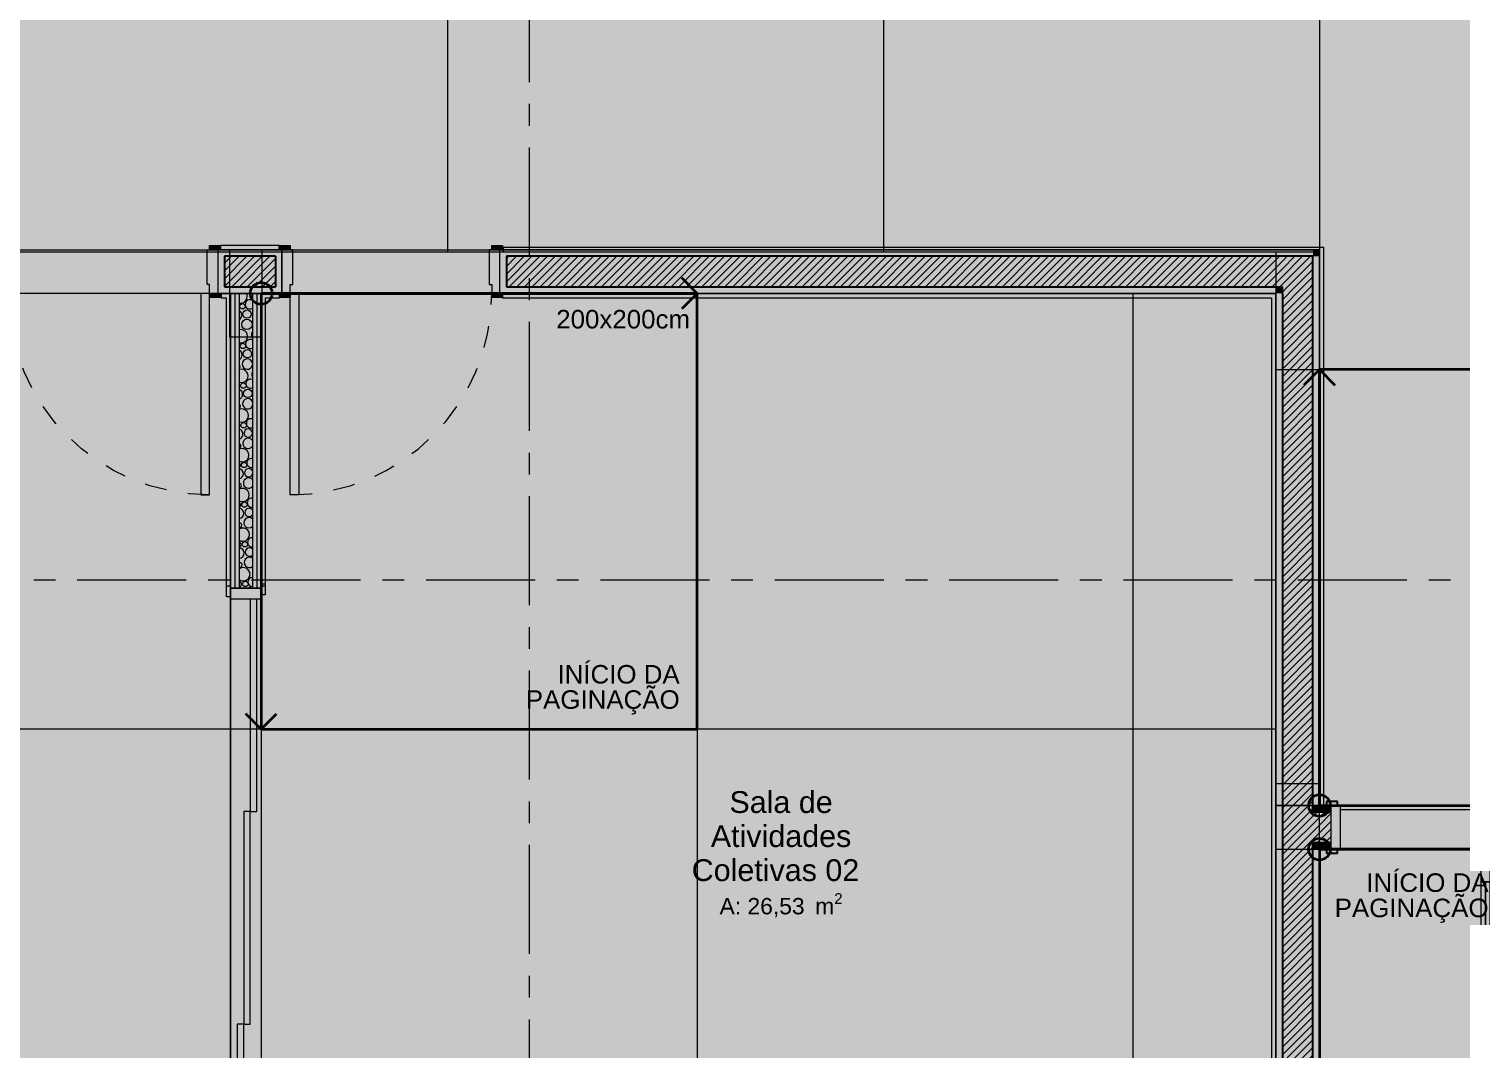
# Model space of a CAD drawing. Header units: metres. Extents: x -77 to -41.1, y -68 to -27.7.
# Drawn here: x -62.44 to -55.86, y -57.72 to -53.04 of the extents above; entities that cross this region are included whole.
import ezdxf

# ---------------------------------------------------------------- set-up
doc = ezdxf.new("R2010")
doc.units = ezdxf.units.M
doc.header["$MEASUREMENT"] = 0
doc.linetypes.add('Dashed', pattern=[0.07, 0.045, -0.025])
doc.linetypes.add('Dot & Dashed', pattern=[0.6, 0.5, -0.05, 0, -0.05])
for name, color, linetype, lineweight in [('0_Caneta_No__99', 7, 'Continuous', 20), ('Concreto moldado in loco_Pilares.IFC Model_Caneta_No__241', 7, 'Continuous', 13), ('Concreto moldado in loco_Pilares.IFC Model_Caneta_No__4', 7, 'Continuous', 20), ('PAREDE CONSTRUIR_Caneta_No__241', 7, 'Continuous', 13), ('PAREDE CONSTRUIR_Caneta_No__3', 7, 'Continuous', 25), ('PAREDE CONSTRUIR_Caneta_No__96', 252, 'Continuous', 0), ('PISO - Rodapé_Caneta_No__11', 7, 'Continuous', 5), ('PISO_Caneta_No__1', 7, 'Continuous', 35), ('PISO_Caneta_No__241', 7, 'Continuous', 13), ('Portas Archicad_Caneta_No__241', 7, 'Continuous', 13), ('Portas Archicad_Caneta_No__3', 7, 'Continuous', 25), ('Portas Archicad_Caneta_No__96', 252, 'Continuous', 0), ('Selos de Zona Archicad_Caneta_No__11', 7, 'Continuous', 5)]:
    doc.layers.add(name, color=color, linetype=linetype, lineweight=lineweight)
for name, color, linetype in [('Concreto moldado in loco_Pilares.IFC Model', 7, 'Continuous'), ('PAREDE CONSTRUIR', 7, 'Continuous'), ('Portas Archicad', 7, 'Continuous'), ('ZONA', 7, 'Continuous')]:
    doc.layers.add(name, color=color, linetype=linetype)
for name, color, linetype, lineweight, true_color in [('LAJES.EST_Caneta_No__18', 7, 'Continuous', 0, 0xdfdfdf), ('LAJES.EST_Caneta_No__254', 7, 'Continuous', 0, 0xd1c9ad), ('NOTAS PISOS_Caneta_No__12', 7, 'Continuous', 0, 0x030303), ('PISO_Caneta_No__24', 7, 'Continuous', 40, 0x851f10), ('PISO_Caneta_No__97', 7, 'Continuous', 5, 0x6b6b6b), ('Portas Archicad_Caneta_No__9', 7, 'Continuous', 5, 0x020202), ('Portas Archicad_Caneta_No__97', 7, 'Continuous', 5, 0x6b6b6b), ('ZONA_Caneta_No__56', 7, 'Continuous', 0, 0xffe495)]:
    doc.layers.add(name, color=color, linetype=linetype, lineweight=lineweight, true_color=true_color)
doc.styles.add('GENERATED_STYLE_1', font='arial.ttf')
pattern_1 = [(45, (0, 0), (-0.0176776695, 0.0176776695), [])]

# ---------------------------------------------------------------- blocks, each defined once
blk = doc.blocks.new('Sala de Atividades Coletivas 02_9_2_3', base_point=(-58.9837, -56.8062))
at = {"layer": 'Selos de Zona Archicad_Caneta_No__11', "color": 7, "lineweight": 5, "insert": (-58.9837, -56.5347), "char_height": 0.1, "width": 1, "attachment_point": 2, "line_spacing_factor": 0.93658, "style": 'GENERATED_STYLE_1'}
blk.add_mtext('\\A1;{\\pqc;\\pt0,0.55;\\fArial|b0|i0|c0|p0;\\W1.000000;Sala de Atividades Coletivas 02\\fArial|b0|i0|c0|p0;\\W1.000000;\\A1{\\H.66x;\\S^  ;}\\fArial|b0|i0|c0|p0;\\W1.000000;\\fArial|b0|i0|c0|p0;\\W1.000000;\\A1{\\H.66x;\\S^  ;}}', dxfattribs=at)
at = {"layer": 'Selos de Zona Archicad_Caneta_No__11', "color": 7, "lineweight": 5, "insert": (-58.9837, -57.0028), "char_height": 0.075, "attachment_point": 2, "style": 'GENERATED_STYLE_1'}
blk.add_mtext('\\A1;{\\pqc;\\pt0,0.55;\\fArial|b0|i0|c0|p0;\\W1.000000;A: 26,53\\fArial|b0|i0|c0|p0;\\W1.000000;\\A1{\\H.66x;\\S^  ;}\\fArial|b0|i0|c0|p0;\\W1.000000; m\\fArial|b0|i0|c0|p0;\\W1.000000;\\A1{\\H.66x;\\S2^  ;}}', dxfattribs=at)
blk = doc.blocks.new('Door 26_2')
at = {"layer": 'Portas Archicad', "linetype": 'Continuous', "lineweight": 0, "true_color": 0xffffff}
for points in [[(0.462, 0.924), (0.422, 0.924), (0.422, 0), (0.462, 0)], [(-0.462, 0.019), (-0.512, 0.019), (-0.512, 0), (-0.462, 0)], [(-0.45, -0.2), (-0.45, -0.04), (-0.462, -0.04), (-0.462, 0), (-0.5, 0), (-0.5, -0.2)], [(0.5, -0.2), (0.5, 0), (0.462, 0), (0.462, -0.04), (0.45, -0.04), (0.45, -0.2)], [(0.462, 0), (0.512, 0), (0.512, 0.019), (0.462, 0.019)], [(-0.462, -0.2), (-0.512, -0.2), (-0.512, -0.219), (-0.462, -0.219)], [(0.462, -0.219), (0.512, -0.219), (0.512, -0.2), (0.462, -0.2)]]:
    blk.add_hatch(color=7, dxfattribs=at).paths.add_polyline_path(points)
at = {"layer": 'Portas Archicad_Caneta_No__241', "color": 7, "linetype": 'Continuous', "lineweight": 13}
for p, q in [((-0.512, 0), (-0.5, 0)), ((-0.512, 0), (-0.5, 0)), ((-0.5, -0.03), (-0.5, 0)), ((-0.5, -0.03), (-0.5, 0)), ((0.5, -0.03), (0.5, 0)), ((0.5, -0.03), (0.5, 0)), ((0.5, 0), (0.512, 0)), ((0.5, 0), (0.512, 0)), ((-0.5, -0.17), (-0.5, -0.03)), ((-0.5, -0.17), (-0.5, -0.03)), ((-0.5, -0.17), (-0.5, -0.03)), ((-0.5, -0.17), (-0.5, -0.03)), ((0.5, -0.17), (0.5, -0.03)), ((0.5, -0.17), (0.5, -0.03)), ((0.5, -0.17), (0.5, -0.03)), ((0.5, -0.17), (0.5, -0.03)), ((-0.5, -0.2), (-0.5, -0.17)), ((-0.5, -0.2), (-0.5, -0.17)), ((-0.5, -0.2), (-0.5, -0.17)), ((-0.5, -0.2), (-0.5, -0.17)), ((0.5, -0.2), (0.5, -0.17)), ((0.5, -0.2), (0.5, -0.17)), ((0.5, -0.2), (0.5, -0.17)), ((0.5, -0.2), (0.5, -0.17)), ((-0.512, -0.2), (-0.5, -0.2)), ((-0.512, -0.2), (-0.5, -0.2)), ((0.5, -0.2), (0.512, -0.2)), ((0.5, -0.2), (0.512, -0.2))]:
    blk.add_line(p, q, dxfattribs=at)
at = {"layer": 'Portas Archicad_Caneta_No__9', "color": 18, "linetype": 'Continuous', "lineweight": 5, "true_color": 0x020202}
for p, q in [((0.422, 0), (0.422, 0.924)), ((0.422, 0.924), (0.462, 0.924)), ((0.462, 0.924), (0.462, 0)), ((-0.462, 0.019), (-0.512, 0.019)), ((-0.512, 0.019), (-0.512, 0)), ((-0.512, 0), (-0.462, 0)), ((-0.462, 0), (-0.5, 0)), ((-0.5, 0), (-0.5, -0.2)), ((-0.462, 0), (-0.462, 0.019)), ((-0.462, -0.04), (-0.462, 0)), ((0.462, 0), (0.422, 0)), ((0.512, 0.019), (0.462, 0.019)), ((0.462, 0.019), (0.462, 0)), ((0.462, 0), (0.512, 0)), ((0.5, 0), (0.462, 0)), ((0.462, 0), (0.462, -0.04)), ((0.5, -0.2), (0.5, 0)), ((0.512, 0), (0.512, 0.019)), ((-0.45, -0.04), (-0.462, -0.04)), ((-0.45, -0.2), (-0.45, -0.04)), ((0.462, -0.04), (0.45, -0.04)), ((0.45, -0.04), (0.45, -0.2)), ((-0.462, -0.2), (-0.512, -0.2)), ((-0.512, -0.2), (-0.512, -0.219)), ((-0.512, -0.219), (-0.462, -0.219)), ((-0.5, -0.2), (-0.45, -0.2)), ((-0.462, -0.219), (-0.462, -0.2)), ((0.45, -0.2), (0.5, -0.2)), ((0.512, -0.2), (0.462, -0.2)), ((0.462, -0.2), (0.462, -0.219)), ((0.462, -0.219), (0.512, -0.219)), ((0.512, -0.219), (0.512, -0.2))]:
    blk.add_line(p, q, dxfattribs=at)
at = {"layer": 'Portas Archicad_Caneta_No__97', "color": 251, "linetype": 'Dashed', "lineweight": 5, "true_color": 0x6b6b6b}
blk.add_arc((0.462, 0), 0.924, 90, 180, dxfattribs=at)
blk = doc.blocks.new('Door 26_3')
at = {"layer": 'Portas Archicad', "linetype": 'Continuous', "lineweight": 0, "true_color": 0xffffff}
for points in [[(0.462, 0.924), (0.422, 0.924), (0.422, 0), (0.462, 0)], [(-0.462, 0), (-0.462, 0.019), (-0.512, 0.019), (-0.512, 0)], [(-0.45, -0.2), (-0.45, -0.04), (-0.462, -0.04), (-0.462, 0), (-0.5, 0), (-0.5, -0.2)], [(0.5, -0.2), (0.5, 0), (0.462, 0), (0.462, -0.04), (0.45, -0.04), (0.45, -0.2)], [(0.462, 0.019), (0.462, 0), (0.512, 0), (0.512, 0.019)], [(-0.462, -0.219), (-0.462, -0.2), (-0.512, -0.2), (-0.512, -0.219)], [(0.462, -0.2), (0.462, -0.219), (0.512, -0.219), (0.512, -0.2)]]:
    blk.add_hatch(color=7, dxfattribs=at).paths.add_polyline_path(points)
at = {"layer": 'Portas Archicad_Caneta_No__241', "color": 7, "linetype": 'Continuous', "lineweight": 13}
for p, q in [((-0.512, 0), (-0.5, 0)), ((-0.512, 0), (-0.5, 0)), ((-0.5, 0), (-0.5, -0.03)), ((-0.5, 0), (-0.5, -0.03)), ((0.5, 0), (0.5, -0.03)), ((0.5, 0), (0.5, -0.03)), ((0.5, 0), (0.512, 0)), ((0.5, 0), (0.512, 0)), ((-0.5, -0.03), (-0.5, -0.17)), ((-0.5, -0.03), (-0.5, -0.17)), ((-0.5, -0.03), (-0.5, -0.17)), ((-0.5, -0.03), (-0.5, -0.17)), ((0.5, -0.03), (0.5, -0.17)), ((0.5, -0.03), (0.5, -0.17)), ((0.5, -0.03), (0.5, -0.17)), ((0.5, -0.03), (0.5, -0.17)), ((-0.5, -0.17), (-0.5, -0.2)), ((-0.5, -0.17), (-0.5, -0.2)), ((-0.5, -0.17), (-0.5, -0.2)), ((-0.5, -0.17), (-0.5, -0.2)), ((0.5, -0.17), (0.5, -0.2)), ((0.5, -0.17), (0.5, -0.2)), ((0.5, -0.17), (0.5, -0.2)), ((0.5, -0.17), (0.5, -0.2)), ((-0.512, -0.2), (-0.5, -0.2)), ((-0.512, -0.2), (-0.5, -0.2)), ((0.5, -0.2), (0.512, -0.2)), ((0.5, -0.2), (0.512, -0.2))]:
    blk.add_line(p, q, dxfattribs=at)
at = {"layer": 'Portas Archicad_Caneta_No__9', "color": 18, "linetype": 'Continuous', "lineweight": 5, "true_color": 0x020202}
for p, q in [((0.422, 0), (0.422, 0.924)), ((0.422, 0.924), (0.462, 0.924)), ((0.462, 0.924), (0.462, 0)), ((-0.512, 0), (-0.512, 0.019)), ((-0.512, 0.019), (-0.462, 0.019)), ((-0.462, 0), (-0.512, 0)), ((-0.462, 0), (-0.5, 0)), ((-0.5, 0), (-0.5, -0.2)), ((-0.462, 0.019), (-0.462, 0)), ((-0.462, -0.04), (-0.462, 0)), ((0.462, 0), (0.422, 0)), ((0.462, 0.019), (0.512, 0.019)), ((0.462, 0), (0.462, 0.019)), ((0.512, 0), (0.462, 0)), ((0.5, 0), (0.462, 0)), ((0.462, 0), (0.462, -0.04)), ((0.5, -0.2), (0.5, 0)), ((0.512, 0.019), (0.512, 0)), ((-0.45, -0.04), (-0.462, -0.04)), ((-0.45, -0.2), (-0.45, -0.04)), ((0.462, -0.04), (0.45, -0.04)), ((0.45, -0.04), (0.45, -0.2)), ((-0.512, -0.219), (-0.512, -0.2)), ((-0.512, -0.2), (-0.462, -0.2)), ((-0.462, -0.219), (-0.512, -0.219)), ((-0.5, -0.2), (-0.45, -0.2)), ((-0.462, -0.2), (-0.462, -0.219)), ((0.45, -0.2), (0.5, -0.2)), ((0.462, -0.2), (0.512, -0.2)), ((0.462, -0.219), (0.462, -0.2)), ((0.512, -0.219), (0.462, -0.219)), ((0.512, -0.2), (0.512, -0.219))]:
    blk.add_line(p, q, dxfattribs=at)
at = {"layer": 'Portas Archicad_Caneta_No__97', "color": 251, "linetype": 'Dashed', "lineweight": 5, "true_color": 0x6b6b6b}
blk.add_arc((0.462, 0), 0.924, 90, 180, dxfattribs=at)
blk = doc.blocks.new('*X45')
at = {"layer": 'PAREDE CONSTRUIR_Caneta_No__96', "color": 252, "linetype": 'Continuous', "lineweight": 0}
for centre, radius in [((-61.4546, -54.3098), 0.0125), ((-61.4337, -54.3458), 0.0192), ((-61.4342, -54.393), 0.0237), ((-61.4528, -54.4918), 0.0125), ((-61.4318, -54.5278), 0.0192), ((-61.4509, -54.6738), 0.0125), ((-61.43, -54.7098), 0.0192), ((-61.4491, -54.8558), 0.0125), ((-61.4472, -55.0378), 0.0125), ((-61.4454, -55.2198), 0.0125), ((-61.4435, -55.4018), 0.0125), ((-61.4417, -55.5838), 0.0125)]:
    blk.add_circle(centre, radius, dxfattribs=at)
for centre, radius, start, end in [((-61.4635, -54.2655), 0.0306, 259.57381, 29.15125), ((-61.4209, -54.3009), 0.0213, 55.95978, 304.04022), ((-61.3917, -54.2592), 0.0239, 158.66003, 223.43413), ((-61.4817, -54.3502), 0.0239, 302.1095, 57.8905), ((-61.4773, -54.4046), 0.0103, 322.69367, 37.30633), ((-61.4616, -54.4475), 0.0306, 256.02266, 103.97734), ((-61.4191, -54.4829), 0.0213, 61.79405, 298.20595), ((-61.3899, -54.4412), 0.0239, 143.50255, 216.49745), ((-61.4799, -54.5322), 0.0239, 296.9891, 63.0109), ((-61.4324, -54.575), 0.0237, 9.68409, 350.31591), ((-61.4754, -54.5866), 0.0103, 308.03112, 51.96888), ((-61.4598, -54.6295), 0.0306, 252.41577, 107.58423), ((-61.388, -54.6232), 0.0239, 151.83615, 208.16385), ((-61.4828, -54.6756), 0.0143, 344.92532, 15.07468), ((-61.4172, -54.6649), 0.0213, 67.32461, 292.67539), ((-61.478, -54.7142), 0.0239, 292.09249, 67.90751), ((-61.4305, -54.757), 0.0237, 24.85425, 335.14575), ((-61.4735, -54.7686), 0.0103, 295.89811, 64.10189), ((-61.4579, -54.8115), 0.0306, 248.73532, 111.26468), ((-61.3862, -54.8052), 0.0239, 163.60112, 196.39888), ((-61.481, -54.8576), 0.0143, 326.70948, 33.29052), ((-61.4762, -54.8962), 0.0239, 287.36061, 72.63939), ((-61.4281, -54.8918), 0.0192, 5.15187, 354.84813), ((-61.4154, -54.8469), 0.0213, 72.63984, 287.36016), ((-61.4717, -54.9506), 0.0103, 284.9191, 75.0809), ((-61.4286, -54.939), 0.0237, 34.00286, 325.99714), ((-61.4561, -54.9935), 0.0306, 244.96029, 115.03971), ((-61.4135, -55.0289), 0.0213, 77.80469, 282.19531), ((-61.4791, -55.0396), 0.0143, 314.92728, 45.07272), ((-61.4743, -55.0782), 0.0239, 282.74819, 77.25181), ((-61.4263, -55.0738), 0.0192, 25.9344, 334.0656), ((-61.4698, -55.1326), 0.0103, 274.48153, 85.51847), ((-61.4542, -55.1755), 0.0306, 241.06509, 118.93491), ((-61.4268, -55.121), 0.0237, 41.3542, 318.6458), ((-61.4773, -55.2216), 0.0143, 305.2061, 54.7939), ((-61.4117, -55.2109), 0.0213, 82.87051, 277.12949), ((-61.4724, -55.2602), 0.0239, 278.2185, 81.7815), ((-61.4244, -55.2558), 0.0192, 36.61796, 323.38204), ((-61.468, -55.3146), 0.0103, 264.19291, 95.80709), ((-61.4524, -55.3575), 0.0306, 237.01735, 122.98265), ((-61.4249, -55.303), 0.0237, 47.75756, 312.24244), ((-61.4754, -55.4036), 0.0143, 296.54047, 63.45953), ((-61.4098, -55.3929), 0.0213, 87.88073, 272.11927), ((-61.4706, -55.4422), 0.0239, 273.74009, 86.25991), ((-61.4231, -55.485), 0.0237, 53.56583, 306.43417), ((-61.4226, -55.4378), 0.0192, 45.09238, 314.90762), ((-61.4661, -55.4966), 0.0103, 253.71016, 106.28984), ((-61.4505, -55.5395), 0.0306, 232.77444, 127.22556), ((-61.4736, -55.5855), 0.0143, 288.49007, 71.50993), ((-61.4687, -55.6242), 0.0239, 61.93389, 90.7155), ((-61.4207, -55.6198), 0.0192, 60.18274, 119.81726), ((-61.408, -55.5749), 0.0213, 92.87474, 267.12526)]:
    blk.add_arc(centre, radius, start, end, dxfattribs=at)
blk = doc.blocks.new('Sliding Door 26')
at = {"layer": 'Portas Archicad_Caneta_No__241', "color": 7, "linetype": 'Continuous', "lineweight": 13}
for p, q in [((-2, 0), (-2.01, 0)), ((-2, 0), (-2.01, 0)), ((-2, -0.02), (-2, 0)), ((-2, -0.02), (-2, 0)), ((2, -0.02), (2, 0)), ((2, -0.02), (2, 0)), ((2, 0), (2.01, 0)), ((2, 0), (2.01, 0)), ((-2, -0.04), (-2, -0.02)), ((-2, -0.04), (-2, -0.02)), ((-2, -0.1), (-2, -0.04)), ((-2, -0.1), (-2, -0.04)), ((2, -0.04), (2, -0.02)), ((2, -0.04), (2, -0.02)), ((2, -0.1), (2, -0.04)), ((2, -0.1), (2, -0.04)), ((-2, -0.12), (-2, -0.1)), ((-2, -0.12), (-2, -0.1)), ((-2, -0.14), (-2, -0.12)), ((-2, -0.14), (-2, -0.12)), ((2, -0.12), (2, -0.1)), ((2, -0.12), (2, -0.1)), ((2, -0.14), (2, -0.12)), ((2, -0.14), (2, -0.12)), ((-2, -0.14), (-2.02, -0.14)), ((-2, -0.14), (-2.02, -0.14)), ((2, -0.14), (2.02, -0.14)), ((2, -0.14), (2.02, -0.14))]:
    blk.add_line(p, q, dxfattribs=at)
at = {"layer": 'Portas Archicad_Caneta_No__9', "color": 18, "linetype": 'Continuous', "lineweight": 5, "true_color": 0x020202}
for p, q in [((-1.96, 0.019), (-2.01, 0.019)), ((-2.01, 0.019), (-2.01, 0)), ((-2.01, 0), (-1.96, 0)), ((-1.95, 0), (-2, 0)), ((-2, 0), (-2, -0.14)), ((-1.96, 0), (-1.96, 0.019)), ((-1.95, -0.14), (-1.95, 0)), ((0.975, 0), (1.95, 0)), ((0.975, -0.03), (0.975, 0)), ((2, 0), (1.95, 0)), ((1.95, 0), (1.95, -0.14)), ((1.95, 0), (1.95, -0.03)), ((2.01, 0.019), (1.96, 0.019)), ((1.96, 0.019), (1.96, 0)), ((1.96, 0), (2.01, 0)), ((2, -0.14), (2, 0)), ((2.01, 0), (2.01, 0.019)), ((-0.975, -0.06), (0, -0.06)), ((-0.975, -0.09), (-0.975, -0.06)), ((0, -0.03), (0.975, -0.03)), ((0, -0.06), (0, -0.03)), ((0.975, -0.06), (0, -0.06)), ((0, -0.06), (0, -0.09)), ((1.95, -0.03), (0.975, -0.03)), ((0.975, -0.03), (0.975, -0.06)), ((-1.95, -0.09), (-0.975, -0.09)), ((-1.95, -0.12), (-1.95, -0.09)), ((-0.975, -0.12), (-1.95, -0.12)), ((0, -0.09), (-0.975, -0.09)), ((-0.975, -0.09), (-0.975, -0.12)), ((-1.97, -0.14), (-2.02, -0.14)), ((-2.02, -0.14), (-2.02, -0.159)), ((-2.02, -0.159), (-1.97, -0.159)), ((-2, -0.14), (-1.95, -0.14)), ((-1.97, -0.159), (-1.97, -0.14)), ((1.95, -0.14), (2, -0.14)), ((2.02, -0.14), (1.97, -0.14)), ((1.97, -0.14), (1.97, -0.159)), ((1.97, -0.159), (2.02, -0.159)), ((2.02, -0.159), (2.02, -0.14))]:
    blk.add_line(p, q, dxfattribs=at)
at = {"layer": 'Portas Archicad_Caneta_No__96', "color": 252, "linetype": 'Continuous', "lineweight": 0}
for p, q in [((-2, 0), (2, 0)), ((-2, -0.14), (2, -0.14))]:
    blk.add_line(p, q, dxfattribs=at)
blk = doc.blocks.new('Double Door with Sidelight 26')
at = {"layer": 'Portas Archicad_Caneta_No__241', "color": 7, "linetype": 'Continuous', "lineweight": 13}
for p, q in [((-0.512, 0.842), (-0.512, 0.692)), ((-0.472, 0.842), (-0.512, 0.842)), ((-0.472, 0.692), (-0.472, 0.842)), ((1.132, 0.692), (1.132, 0.842)), ((1.132, 0.842), (1.172, 0.842)), ((1.172, 0.842), (1.172, 0.692)), ((-0.512, 0.692), (-0.472, 0.692)), ((-0.492, 0.692), (-0.492, 0.15)), ((1.172, 0.692), (1.132, 0.692)), ((1.152, 0.692), (1.152, 0.15)), ((-0.472, 0.15), (-0.512, 0.15)), ((-0.512, 0.15), (-0.512, 0)), ((-0.472, 0), (-0.472, 0.15)), ((1.132, 0), (1.132, 0.15)), ((1.132, 0.15), (1.172, 0.15)), ((1.172, 0.15), (1.172, 0)), ((-1.2, 0), (-1.222, 0)), ((-1.2, 0), (-1.222, 0)), ((-1.16, 0), (-1.2, 0)), ((-1.2, 0), (-1.2, -0.2)), ((-1.2, 0), (-1.2, -0.03)), ((-1.2, 0), (-1.2, -0.03)), ((-1.16, -0.2), (-1.16, 0)), ((-0.54, 0), (-1.16, 0)), ((-0.512, 0), (-0.54, 0)), ((-0.54, 0), (-0.54, -0.2)), ((-0.512, -0.04), (-0.512, 0)), ((-0.512, 0), (-0.472, 0)), ((1.172, 0), (1.132, 0)), ((1.2, 0), (1.172, 0)), ((1.172, 0), (1.172, -0.04)), ((1.2, -0.2), (1.2, 0)), ((1.2, 0), (1.2, -0.03)), ((1.2, 0), (1.2, -0.03)), ((1.2, 0), (1.222, 0)), ((1.2, 0), (1.222, 0)), ((-1.2, -0.03), (-1.2, -0.17)), ((-1.2, -0.03), (-1.2, -0.17)), ((-0.5, -0.04), (-0.512, -0.04)), ((-0.5, -0.2), (-0.5, -0.04)), ((1.172, -0.04), (1.16, -0.04)), ((1.16, -0.04), (1.16, -0.2)), ((1.2, -0.03), (1.2, -0.17)), ((1.2, -0.03), (1.2, -0.17)), ((-1.2, -0.17), (-1.2, -0.2)), ((-1.2, -0.17), (-1.2, -0.2)), ((-1.16, -0.182), (-0.54, -0.182)), ((1.2, -0.17), (1.2, -0.2)), ((1.2, -0.17), (1.2, -0.2)), ((-1.2, -0.2), (-1.222, -0.2)), ((-1.2, -0.2), (-1.222, -0.2)), ((-1.2, -0.2), (-1.16, -0.2)), ((-0.54, -0.2), (-0.5, -0.2)), ((1.16, -0.2), (1.2, -0.2)), ((1.2, -0.2), (1.222, -0.2)), ((1.2, -0.2), (1.222, -0.2))]:
    blk.add_line(p, q, dxfattribs=at)
at = {"layer": 'Portas Archicad_Caneta_No__241', "color": 7, "linetype": 'Continuous', "lineweight": 13, "flags": 128}
for points in [[(-0.512, 0.692), (-0.512, 0.15), (-0.492, 0.15), (-0.492, 0.692)], [(-0.492, 0.692), (-0.492, 0.15), (-0.472, 0.15), (-0.472, 0.692)], [(1.152, 0.692), (1.152, 0.15), (1.132, 0.15), (1.132, 0.692)], [(1.172, 0.692), (1.172, 0.15), (1.152, 0.15), (1.152, 0.692)], [(-0.54, -0.2), (-1.16, -0.2), (-1.16, 0), (-0.54, 0)]]:
    blk.add_lwpolyline(points, close=True, dxfattribs=at)
at = {"layer": 'Portas Archicad_Caneta_No__3', "color": 7, "linetype": 'Continuous', "lineweight": 25}
for p, q in [((-1.222, 0), (-1.222, 0.019)), ((-1.222, 0.019), (-1.172, 0.019)), ((-1.172, 0), (-1.222, 0)), ((-1.172, 0.019), (-1.172, 0)), ((1.172, 0.019), (1.222, 0.019)), ((1.172, 0), (1.172, 0.019)), ((1.222, 0), (1.172, 0)), ((1.222, 0.019), (1.222, 0)), ((-1.222, -0.219), (-1.222, -0.2)), ((-1.222, -0.2), (-1.172, -0.2)), ((-1.172, -0.219), (-1.222, -0.219)), ((-1.172, -0.2), (-1.172, -0.219)), ((1.172, -0.2), (1.222, -0.2)), ((1.172, -0.219), (1.172, -0.2)), ((1.222, -0.219), (1.172, -0.219)), ((1.222, -0.2), (1.222, -0.219))]:
    blk.add_line(p, q, dxfattribs=at)
at = {"layer": 'Portas Archicad_Caneta_No__97', "color": 251, "linetype": 'Dashed', "lineweight": 5, "true_color": 0x6b6b6b}
for centre, start, end in [((-0.512, 0), 0, 90), ((1.172, 0), 90, 180)]:
    blk.add_arc(centre, 0.842, start, end, dxfattribs=at)
blk = doc.blocks.new('símbolo_paginação de piso(1)(1)')
at = {"layer": 'PISO_Caneta_No__24', "linetype": 'Continuous', "lineweight": 0, "true_color": 0x210704}
blk.add_hatch(color=18, dxfattribs=at).paths.add_polyline_path([(2, 2), (0, 2), (0, 0), (2, 0)])
at = {"layer": 'PISO_Caneta_No__1', "color": 7, "linetype": 'Continuous', "lineweight": 35}
for p, q in [((0, 2), (-0.0707, 1.9293)), ((0, 0), (0, 2)), ((0, 2), (0.0707, 1.9293)), ((2, 0), (1.9293, 0.0707)), ((0, 0), (2, 0)), ((2, 0), (1.9293, -0.0707))]:
    blk.add_line(p, q, dxfattribs=at)
at = {"layer": 'PISO_Caneta_No__1', "color": 7, "linetype": 'Continuous', "lineweight": 35, "flags": 128}
blk.add_lwpolyline([(2, 2), (0, 2), (0, 0), (2, 0)], close=True, dxfattribs=at)
at = {"layer": 'PISO_Caneta_No__1', "color": 7, "linetype": 'Continuous', "lineweight": 35}
blk.add_circle((0, 0), 0.05, dxfattribs=at)

msp = doc.modelspace()

# ---------------------------------------------------------------- hatches: boundary and pattern name
at = {"layer": 'Concreto moldado in loco_Pilares.IFC Model', "linetype": 'Continuous', "lineweight": 0, "true_color": 0x000000}
for points in [[(-61.514, -54.4506), (-61.364, -54.4506), (-61.364, -54.0506), (-61.514, -54.0506)], [(-56.714, -56.8006), (-56.514, -56.8006), (-56.514, -56.5006), (-56.714, -56.5006)]]:
    msp.add_hatch(color=18, dxfattribs=at).paths.add_polyline_path(points)
at = {"layer": 'LAJES.EST_Caneta_No__18', "linetype": 'Continuous', "lineweight": 0, "true_color": 0xdfdfdf}
h = msp.add_hatch(dxfattribs=at)
h.set_pattern_fill('Piso_Externo__0003', color=254, style=0, pattern_type=2)
h.set_pattern_definition([(45, (0, 0.6), (-0.1909188, 0.1909188), [0, -0.18, 0, -0.27]), (110, (0.6, 0.6), (0.253717, 0.09234544), [0, -0.132, 0, -0.228])])
h.paths.add_polyline_path([(-76.514, -65.1016), (-73.814, -65.1016, -0.414214), (-75.814, -67.1016), (-66.814, -67.1016, -0.414214), (-68.814, -65.1016), (-68.814, -62.301), (-68.814, -45.4002, -0.414214), (-66.514, -43.1002), (-65.914, -43.1002), (-65.914, -42.3002), (-66.514, -42.3002), (-66.514, -38.2041), (-65.114, -38.2041), (-65.114, -36.7038), (-66.514, -36.7038), (-66.514, -32.5997), (-65.114, -32.5997), (-56.714, -32.5997), (-53.814, -32.5997), (-44.014, -32.5997), (-44.014, -42.3002), (-53.814, -42.3002), (-53.814, -47.1002), (-44.014, -47.1002), (-44.014, -50.8516), (-45.6136, -50.8516), (-45.6136, -52.3506), (-44.014, -52.3506), (-44.014, -60.3006), (-48.9163, -60.3006), (-48.9163, -61.1006), (-44.3609, -61.1006), (-44.3609, -67.1016), (-44.014, -67.1016), (-41.514, -67.1016), (-41.514, -28.1016), (-41.714, -28.1016), (-41.714, -60.3006), (-43.014, -60.3006), (-43.014, -30.0016), (-66.514, -30.0016), (-66.514, -28.1016), (-76.514, -28.1016)])
h.paths.add_polyline_path([(-73.814, -45.1016), (-76.314, -45.1016), (-76.314, -43.0892), (-75.7984, -43.0908, -0.414214), (-73.8139, -45.0876)], flags=0)
h.paths.add_polyline_path([(-73.814, -45.5846, -0.009328), (-73.814, -45.6604)], flags=0)
h.paths.add_polyline_path([(-52.814, -46.3002), (-52.814, -43.1002), (-44.014, -43.1002), (-44.014, -46.3002)], flags=0)
h.paths.add_polyline_path([(-67.714, -34.1), (-76.314, -34.1), (-76.314, -32.5997), (-67.714, -32.5997)], flags=0)
at = {"layer": 'LAJES.EST_Caneta_No__254', "linetype": 'Continuous', "lineweight": 0, "true_color": 0xd1c9ad}
h = msp.add_hatch(dxfattribs=at)
h.set_pattern_fill('Haie_OD_0003', color=9, style=0, pattern_type=2)
h.set_pattern_definition([(45, (0, 0.5), (-0.159099, 0.159099), [0, -0.15, 0, -0.225]), (110, (0.5, 0.5), (0.21143084, 0.07695453), [0, -0.11, 0, -0.19])])
h.paths.add_polyline_path([(-65.114, -47.1002), (-66.514, -47.1002), (-66.514, -60.3006), (-56.514, -60.3006), (-44.014, -60.3006), (-44.014, -56.6006), (-50.5957, -56.6006), (-50.5957, -54.2479), (-52.6157, -54.2479), (-52.6157, -52.5506), (-50.5957, -52.5506), (-45.6136, -52.5506), (-45.6136, -50.8516), (-44.014, -50.8516), (-44.014, -47.1002), (-53.814, -47.1002), (-53.814, -42.3002), (-44.014, -42.3002), (-44.014, -37.1002), (-51.174, -37.1002), (-51.174, -32.5997), (-53.814, -32.5997), (-56.714, -32.5997), (-58.7637, -32.5997), (-58.7637, -34.9038), (-63.464, -34.9038), (-63.464, -36.5038), (-65.114, -36.5038), (-65.114, -38.4037), (-63.464, -38.4037), (-63.464, -42.1002), (-65.114, -42.1002), (-65.114, -42.3002)])
h.paths.add_polyline_path([(-60.5596, -42.1002), (-60.5596, -38.4037), (-58.8637, -38.4037), (-58.8637, -42.1002)], flags=0)
h.paths.add_polyline_path([(-59.064, -48.7001), (-59.064, -47.3002), (-56.714, -47.3002), (-56.714, -48.7001)], flags=0)
at = {"layer": 'PAREDE CONSTRUIR', "linetype": 'Continuous', "lineweight": 0, "true_color": 0xffffff}
for points in [[(-61.2733, -54.0506), (-61.5671, -54.0506), (-61.5371, -54.0806), (-61.3033, -54.0806)], [(-61.5371, -54.0806), (-61.5671, -54.0506), (-61.5671, -54.2206), (-61.5371, -54.2206)], [(-61.3033, -54.0806), (-61.3033, -54.2206), (-61.2733, -54.2206), (-61.2733, -54.0506)], [(-56.544, -54.0506), (-60.2733, -54.0506), (-60.2433, -54.0806), (-56.544, -54.0806)], [(-60.2433, -54.0806), (-60.2733, -54.0506), (-60.2733, -54.2206), (-60.2433, -54.2206)], [(-56.544, -54.0806), (-56.514, -54.0806), (-56.514, -54.0506)], [(-56.544, -54.0806), (-56.514, -54.0506), (-56.544, -54.0506)], [(-56.544, -54.0806), (-56.544, -56.6006), (-56.514, -56.6006), (-56.514, -54.0806)], [(-61.5671, -54.2506), (-61.2733, -54.2506), (-61.2733, -54.2206), (-61.5671, -54.2206)], [(-56.714, -54.2206), (-60.2733, -54.2206), (-60.2733, -54.2506), (-56.714, -54.2506)], [(-56.714, -54.2506), (-56.684, -54.2506), (-56.684, -54.2206)], [(-56.714, -54.2506), (-56.684, -54.2206), (-56.714, -54.2206)], [(-61.509, -54.2506), (-61.509, -55.6032), (-61.489, -55.6032), (-61.489, -54.2506)], [(-61.469, -54.2506), (-61.489, -54.2506), (-61.489, -55.6032), (-61.469, -55.6032)], [(-61.389, -54.2506), (-61.409, -54.2506), (-61.409, -55.6032), (-61.389, -55.6032)], [(-61.389, -55.6032), (-61.369, -55.6032), (-61.369, -54.2506), (-61.389, -54.2506)], [(-56.714, -54.2506), (-56.714, -59.9506), (-56.684, -59.9506), (-56.684, -54.2506)], [(-56.544, -56.6006), (-56.544, -56.6306), (-56.514, -56.6306), (-56.514, -56.6006)], [(-56.514, -56.6006), (-56.514, -56.6306), (-56.4594, -56.6306), (-56.4594, -56.6006)], [(-56.544, -56.7706), (-56.544, -56.8006), (-56.514, -56.8006), (-56.514, -56.7706)], [(-56.4594, -56.7706), (-56.514, -56.7706), (-56.514, -56.8006), (-56.4594, -56.8006)], [(-56.544, -56.8006), (-56.544, -60.1206), (-56.514, -60.1206), (-56.514, -56.8006)]]:
    msp.add_hatch(color=7, dxfattribs=at).paths.add_polyline_path(points)
at = {"layer": 'PAREDE CONSTRUIR', "linetype": 'Continuous', "lineweight": 0, "true_color": 0x000000}
h = msp.add_hatch(dxfattribs=at)
h.set_pattern_fill('common_brick_0003', color=18, style=0, pattern_type=2)
h.set_pattern_definition(pattern_1)
h.paths.add_polyline_path([(-61.3033, -54.0806), (-61.5371, -54.0806), (-61.5371, -54.2206), (-61.3033, -54.2206)])
h = msp.add_hatch(dxfattribs=at)
h.set_pattern_fill('common_brick_0003', color=18, style=0, pattern_type=2)
h.set_pattern_definition(pattern_1)
h.paths.add_polyline_path([(-60.2433, -54.2206), (-56.684, -54.2206), (-56.684, -54.0806), (-60.2433, -54.0806)])
h = msp.add_hatch(dxfattribs=at)
h.set_pattern_fill('common_brick_0003', color=18, style=0, pattern_type=2)
h.set_pattern_definition(pattern_1)
h.paths.add_polyline_path([(-56.684, -54.2206), (-56.544, -54.2206), (-56.544, -54.0806)])
h = msp.add_hatch(dxfattribs=at)
h.set_pattern_fill('common_brick_0003', color=18, style=0, pattern_type=2)
h.set_pattern_definition(pattern_1)
h.paths.add_polyline_path([(-56.684, -54.2206), (-56.544, -54.0806), (-56.684, -54.0806)])
h = msp.add_hatch(dxfattribs=at)
h.set_pattern_fill('common_brick_0003', color=18, style=0, pattern_type=2)
h.set_pattern_definition(pattern_1)
h.paths.add_polyline_path([(-56.684, -54.2206), (-56.684, -56.6306), (-56.544, -56.6306), (-56.544, -54.2206)])
h = msp.add_hatch(dxfattribs=at)
h.set_pattern_fill('common_brick_0003', color=18, style=0, pattern_type=2)
h.set_pattern_definition(pattern_1)
h.paths.add_polyline_path([(-56.684, -56.6306), (-56.684, -56.7706), (-56.544, -56.7706), (-56.544, -56.6306)])
h = msp.add_hatch(dxfattribs=at)
h.set_pattern_fill('common_brick_0003', color=18, style=0, pattern_type=2)
h.set_pattern_definition(pattern_1)
h.paths.add_polyline_path([(-56.544, -56.6306), (-56.544, -56.7706), (-56.514, -56.7706), (-56.514, -56.6306)])
h = msp.add_hatch(dxfattribs=at)
h.set_pattern_fill('common_brick_0003', color=18, style=0, pattern_type=2)
h.set_pattern_definition(pattern_1)
h.paths.add_polyline_path([(-56.514, -56.6306), (-56.514, -56.7706), (-56.4594, -56.7706), (-56.4594, -56.6306)])
h = msp.add_hatch(dxfattribs=at)
h.set_pattern_fill('common_brick_0003', color=18, style=0, pattern_type=2)
h.set_pattern_definition(pattern_1)
h.paths.add_polyline_path([(-56.684, -56.7706), (-56.684, -59.9806), (-56.544, -59.9806), (-56.544, -56.7706)])
at = {"layer": 'PISO_Caneta_No__97', "linetype": 'Continuous', "lineweight": 5, "true_color": 0x6b6b6b}
h = msp.add_hatch(dxfattribs=at)
h.set_pattern_fill('Ceramica_200_x_200_0003', color=251, style=0, pattern_type=2)
h.set_pattern_definition([(0, (-56.514, -56.6006), (0, 2), []), (90, (-56.514, -56.6006), (-2, 0), [])])
h.paths.add_polyline_path([(-65.114, -36.4993), (-65.114, -38.4037), (-60.6596, -38.4037), (-60.6596, -38.2037), (-58.7637, -38.2037), (-56.714, -38.2037), (-56.714, -42.1002), (-58.7637, -42.1002), (-58.7637, -42.3002), (-60.6596, -42.3002), (-64.914, -42.3002), (-64.914, -47.3002), (-62.614, -47.3002), (-59.164, -47.3002), (-59.164, -47.1002), (-56.514, -47.1002), (-56.514, -48.8001), (-56.714, -48.8001), (-56.714, -52.3506), (-59.164, -52.3506), (-62.614, -52.3506), (-62.614, -54.0606), (-56.714, -54.0606), (-56.714, -56.6006), (-54.014, -56.6006), (-54.014, -52.3506), (-52.7157, -52.3506), (-52.7157, -52.5506), (-45.8136, -52.5506), (-45.8136, -50.8516), (-54.014, -50.8516), (-54.014, -47.1002), (-54.014, -42.1002), (-53.814, -42.1002), (-53.814, -36.7038), (-56.594, -36.7038), (-56.714, -36.7038), (-63.3639, -36.7038), (-63.364, -36.4993)])
h = msp.add_hatch(dxfattribs=at)
h.set_pattern_fill('Ceramica_200_x_200_0003', color=251, style=0, pattern_type=2)
h.set_pattern_definition([(0, (-61.369, -54.2506), (0, 2), []), (90, (-61.369, -54.2506), (-2, 0), [])])
h.paths.add_polyline_path([(-56.714, -54.2506), (-66.164, -54.2506), (-66.164, -59.9506), (-56.714, -59.9506)])
h = msp.add_hatch(dxfattribs=at)
h.set_pattern_fill('Ceramica_200_x_200_0003', color=251, style=0, pattern_type=2)
h.set_pattern_definition([(0, (-56.514, -56.8006), (0, 2), []), (90, (-56.514, -56.8006), (-2, 0), [])])
h.paths.add_polyline_path([(-44.014, -56.8006), (-56.514, -56.8006), (-56.514, -60.3006), (-44.014, -60.3006)])

# ---------------------------------------------------------------- linework, layer by layer
at = {"layer": '0_Caneta_No__99', "color": 7, "linetype": 'Dot & Dashed', "lineweight": 20}
for p, q in [((-60.1393, -27.9815), (-60.1393, -67.6566)), ((-76.6125, -55.5643), (-41.4312, -55.5643))]:
    msp.add_line(p, q, dxfattribs=at)
at = {"layer": 'Concreto moldado in loco_Pilares.IFC Model_Caneta_No__241', "color": 7, "linetype": 'Continuous', "lineweight": 13, "flags": 128}
for points in [[(-61.514, -54.4506), (-61.364, -54.4506), (-61.364, -54.0506), (-61.514, -54.0506)], [(-56.714, -56.8006), (-56.514, -56.8006), (-56.514, -56.5006), (-56.714, -56.5006)]]:
    msp.add_lwpolyline(points, close=True, dxfattribs=at)
at = {"layer": 'Concreto moldado in loco_Pilares.IFC Model_Caneta_No__4', "color": 7, "linetype": 'Continuous', "lineweight": 20, "flags": 128}
for points in [[(-61.514, -54.4506), (-61.364, -54.4506), (-61.364, -54.0506), (-61.514, -54.0506)], [(-56.714, -56.8006), (-56.514, -56.8006), (-56.514, -56.5006), (-56.714, -56.5006)]]:
    msp.add_lwpolyline(points, close=True, dxfattribs=at)
at = {"layer": 'PAREDE CONSTRUIR_Caneta_No__241', "color": 7, "linetype": 'Continuous', "lineweight": 13}
for p, q in [((-61.5671, -54.0506), (-61.5671, -54.0806)), ((-61.5671, -54.0506), (-61.5671, -54.0806)), ((-61.5671, -54.0506), (-61.5551, -54.0506)), ((-61.5671, -54.0806), (-61.5671, -54.2206)), ((-61.5671, -54.0806), (-61.5671, -54.2206)), ((-61.2733, -54.0506), (-61.2853, -54.0506)), ((-61.2733, -54.0806), (-61.2733, -54.0506)), ((-61.2733, -54.0806), (-61.2733, -54.0506)), ((-61.2733, -54.2206), (-61.2733, -54.0806)), ((-61.2733, -54.2206), (-61.2733, -54.0806)), ((-60.2733, -54.0806), (-60.2733, -54.0506)), ((-60.2733, -54.0806), (-60.2733, -54.0506)), ((-60.2613, -54.0506), (-60.2733, -54.0506)), ((-60.2733, -54.2206), (-60.2733, -54.0806)), ((-60.2733, -54.2206), (-60.2733, -54.0806)), ((-61.5671, -54.2206), (-61.5671, -54.2506)), ((-61.2733, -54.2506), (-61.2733, -54.2206)), ((-60.2733, -54.2506), (-60.2733, -54.2206)), ((-61.5671, -54.2506), (-61.5551, -54.2506)), ((-61.489, -54.2506), (-61.489, -55.6032)), ((-61.469, -54.2506), (-61.469, -55.6032)), ((-61.409, -54.2506), (-61.409, -55.6032)), ((-61.389, -54.2506), (-61.389, -55.6032)), ((-61.2733, -54.2506), (-61.2853, -54.2506)), ((-60.2613, -54.2506), (-60.2733, -54.2506)), ((-61.509, -55.6032), (-61.509, -55.5932)), ((-61.489, -55.6032), (-61.509, -55.6032)), ((-61.469, -55.6032), (-61.489, -55.6032)), ((-61.409, -55.6032), (-61.469, -55.6032)), ((-61.389, -55.6032), (-61.409, -55.6032)), ((-61.369, -55.6032), (-61.389, -55.6032)), ((-61.369, -55.6032), (-61.369, -55.5832)), ((-56.4594, -56.6006), (-56.4814, -56.6006)), ((-56.4594, -56.6306), (-56.4594, -56.6006)), ((-56.4594, -56.7706), (-56.4594, -56.6306)), ((-56.4594, -56.8006), (-56.4594, -56.7706)), ((-56.4594, -56.8006), (-56.4814, -56.8006))]:
    msp.add_line(p, q, dxfattribs=at)
at = {"layer": 'PAREDE CONSTRUIR_Caneta_No__241', "color": 7, "linetype": 'Continuous', "lineweight": 13, "flags": 128}
for points in [[(-61.2733, -54.0506), (-61.5671, -54.0506)], [(-56.514, -54.0506), (-60.2733, -54.0506)], [(-56.514, -54.0506), (-56.514, -54.0806)], [(-56.514, -56.6006), (-56.514, -54.0806)], [(-61.5671, -54.2506), (-61.2733, -54.2506)], [(-61.509, -54.2506), (-61.489, -54.2506)], [(-61.509, -54.2506), (-61.509, -55.6032)], [(-61.489, -54.2506), (-61.469, -54.2506)], [(-61.469, -54.2506), (-61.409, -54.2506)], [(-61.409, -54.2506), (-61.389, -54.2506)], [(-61.389, -54.2506), (-61.369, -54.2506)], [(-61.369, -55.6032), (-61.369, -54.2506)], [(-60.2733, -54.2506), (-56.714, -54.2506)], [(-56.714, -54.2506), (-56.714, -59.9506)], [(-56.4594, -56.6006), (-56.514, -56.6006)], [(-56.514, -60.1206), (-56.514, -56.8006)], [(-56.514, -56.8006), (-56.4594, -56.8006)]]:
    msp.add_lwpolyline(points, dxfattribs=at)
at = {"layer": 'PAREDE CONSTRUIR_Caneta_No__3', "color": 7, "linetype": 'Continuous', "lineweight": 25}
for p, q in [((-61.3033, -54.0806), (-61.5371, -54.0806)), ((-61.5371, -54.0806), (-61.5371, -54.2206)), ((-61.3033, -54.0806), (-61.3033, -54.2206)), ((-56.684, -54.0806), (-60.2433, -54.0806)), ((-60.2433, -54.0806), (-60.2433, -54.2206)), ((-56.544, -54.0806), (-56.684, -54.0806)), ((-56.544, -54.2206), (-56.544, -54.0806)), ((-56.544, -54.2206), (-56.544, -54.0806)), ((-61.5371, -54.2206), (-61.3033, -54.2206)), ((-60.2433, -54.2206), (-56.684, -54.2206)), ((-56.684, -54.2506), (-56.684, -54.2206)), ((-56.684, -54.2506), (-56.684, -54.2206)), ((-56.544, -56.6306), (-56.544, -54.2206)), ((-56.684, -54.2506), (-56.684, -56.6306)), ((-56.684, -56.6306), (-56.684, -56.7706)), ((-56.514, -56.6306), (-56.544, -56.6306)), ((-56.514, -56.6306), (-56.544, -56.6306)), ((-56.4594, -56.6306), (-56.514, -56.6306)), ((-56.684, -56.7706), (-56.684, -59.9506)), ((-56.544, -56.7706), (-56.514, -56.7706)), ((-56.544, -59.9806), (-56.544, -56.7706)), ((-56.544, -56.7706), (-56.514, -56.7706)), ((-56.514, -56.7706), (-56.4594, -56.7706))]:
    msp.add_line(p, q, dxfattribs=at)
at = {"layer": 'PISO - Rodapé_Caneta_No__11', "color": 7, "linetype": 'Continuous', "lineweight": 5}
for p, q in [((-60.2592, -54.0406), (-60.2592, -54.0606)), ((-56.494, -54.0406), (-60.2592, -54.0406)), ((-60.2592, -54.0606), (-56.514, -54.0606)), ((-56.514, -54.0606), (-56.514, -56.6006)), ((-56.494, -56.6006), (-56.494, -54.0406)), ((-61.509, -54.2506), (-61.552, -54.2506)), ((-61.552, -54.2506), (-61.552, -54.2706)), ((-61.552, -54.2706), (-61.529, -54.2706)), ((-61.529, -54.2706), (-61.529, -55.5928)), ((-61.509, -55.5928), (-61.509, -54.2506)), ((-61.2844, -54.2506), (-61.369, -54.2506)), ((-61.369, -54.2506), (-61.369, -55.5932)), ((-61.349, -54.2706), (-61.2844, -54.2706)), ((-61.349, -55.5932), (-61.349, -54.2706)), ((-61.2844, -54.2706), (-61.2844, -54.2506)), ((-56.714, -54.2506), (-60.2614, -54.2506)), ((-60.2614, -54.2506), (-60.2614, -54.2706)), ((-60.2614, -54.2706), (-56.734, -54.2706)), ((-56.734, -54.2706), (-56.734, -59.5852)), ((-56.714, -59.6052), (-56.714, -54.2506)), ((-61.529, -55.5928), (-61.509, -55.5928)), ((-61.369, -55.5932), (-61.349, -55.5932)), ((-56.514, -56.6006), (-56.494, -56.6006))]:
    msp.add_line(p, q, dxfattribs=at)
at = {"layer": 'PISO - Rodapé_Caneta_No__11', "color": 7, "linetype": 'Continuous', "lineweight": 5, "flags": 128}
msp.add_lwpolyline([(-61.5554, -54.0306), (-61.5554, -54.0506), (-61.2859, -54.0506), (-61.2859, -54.0306)], close=True, dxfattribs=at)
at = {"layer": 'PISO_Caneta_No__241', "color": 7, "linetype": 'Continuous', "lineweight": 13, "flags": 128}
msp.add_lwpolyline([(-64.914, -42.3002), (-64.914, -47.3002), (-62.614, -47.3002), (-59.164, -47.3002), (-59.164, -47.1002), (-56.514, -47.1002), (-56.514, -48.8001), (-56.714, -48.8001), (-56.714, -52.3506), (-59.164, -52.3506), (-62.614, -52.3506), (-62.614, -54.0606), (-56.714, -54.0606), (-56.714, -56.6006), (-54.014, -56.6006), (-54.014, -52.3506), (-52.7157, -52.3506), (-52.7157, -52.5506), (-45.8136, -52.5506), (-45.8136, -50.8516), (-54.014, -50.8516), (-54.014, -47.1002), (-54.014, -42.1002)], dxfattribs=at)
for points in [[(-56.714, -54.2506), (-66.164, -54.2506), (-66.164, -59.9506), (-56.714, -59.9506)], [(-44.014, -56.8006), (-56.514, -56.8006), (-56.514, -60.3006), (-44.014, -60.3006)]]:
    msp.add_lwpolyline(points, close=True, dxfattribs=at)
at = {"layer": 'ZONA_Caneta_No__56', "color": 41, "linetype": 'Continuous', "lineweight": 0, "true_color": 0xffe495, "flags": 128}
for points in [[(-64.914, -36.7038), (-64.914, -38.2037), (-56.514, -38.2037), (-56.514, -52.5506), (-62.614, -52.5506), (-62.614, -54.0506), (-56.514, -54.0506), (-56.514, -56.6006), (-54.014, -56.6006), (-54.014, -52.3506), (-45.8136, -52.3506), (-45.8136, -50.8516), (-54.014, -50.8516), (-54.014, -36.7038), (-56.514, -36.7038)], [(-61.509, -54.2507), (-66.164, -54.2507), (-66.164, -59.9507), (-61.509, -59.9507)], [(-56.714, -54.2506), (-61.369, -54.2506), (-61.369, -59.9507), (-56.714, -59.9507)], [(-44.014, -60.3006), (-44.014, -56.8006), (-56.514, -56.8006), (-56.514, -60.3006)]]:
    msp.add_lwpolyline(points, close=True, dxfattribs=at)

# ---------------------------------------------------------------- block references
at = {"layer": 'PAREDE CONSTRUIR', "color": 7, "lineweight": 13}
msp.add_blockref('*X45', (0, 0), dxfattribs=at)
at = {"layer": 'PISO_Caneta_No__1', "color": 7, "linetype": 'Continuous', "lineweight": 35, "rotation": 270}
for p in [(-61.369, -54.2506), (-56.514, -56.8006)]:
    msp.add_blockref('símbolo_paginação de piso(1)(1)', p, dxfattribs=at)
at = {"layer": 'PISO_Caneta_No__1', "color": 7, "linetype": 'Continuous', "lineweight": 35}
msp.add_blockref('símbolo_paginação de piso(1)(1)', (-56.514, -56.6006), dxfattribs=at)
at = {"layer": 'Portas Archicad', "color": 252, "linetype": 'Continuous', "lineweight": 0, "xscale": -1}
for name, p, rotation in [('Door 26_2', (-62.0671, -54.2506), 180), ('Sliding Door 26', (-61.509, -57.6032), 90)]:
    msp.add_blockref(name, p, dxfattribs=dict(at, rotation=rotation))
at = {"layer": 'Portas Archicad', "color": 252, "linetype": 'Continuous', "lineweight": 0, "rotation": 180}
msp.add_blockref('Door 26_3', (-60.7733, -54.2506), dxfattribs=at)
at = {"layer": 'Portas Archicad', "color": 7, "linetype": 'Continuous', "lineweight": 0, "xscale": -1, "rotation": 180}
msp.add_blockref('Double Door with Sidelight 26', (-55.2594, -56.8006), dxfattribs=at)
at = {"layer": 'ZONA', "color": 7, "linetype": 'Continuous', "lineweight": 0}
msp.add_blockref('Sala de Atividades Coletivas 02_9_2_3', (-58.9837, -56.8062), dxfattribs=at)

# ---------------------------------------------------------------- texts
at = {"layer": 'NOTAS PISOS_Caneta_No__12', "color": 18, "linetype": 'Continuous', "lineweight": 0, "true_color": 0x030303, "insert": (-59.4013, -54.3266), "char_height": 0.085, "attachment_point": 3, "style": 'GENERATED_STYLE_1'}
msp.add_mtext('\\A1;{\\pqr;\\fArial|b0|i0|c0|p0;\\W1.000000;20\\fArial|b0|i0|c0|p0;\\W1.000000;0x\\fArial|b0|i0|c0|p0;\\W1.000000;20\\fArial|b0|i0|c0|p0;\\W1.000000;0cm}', dxfattribs=at)
at = {"layer": 'NOTAS PISOS_Caneta_No__12', "color": 18, "linetype": 'Continuous', "lineweight": 0, "true_color": 0x030303, "char_height": 0.085, "attachment_point": 9, "line_spacing_factor": 0.81868, "style": 'GENERATED_STYLE_1'}
for insert in [(-59.4488, -56.183), (-55.738, -57.1389)]:
    msp.add_mtext('\\A1;{\\pqr;\\fArial|b0|i0|c0|p0;\\W1.000000;INÍCIO DA\\P\\pqr;\\fArial|b0|i0|c0|p0;\\W1.000000;PAGINAÇÃO}', dxfattribs=dict(at, insert=insert))

doc.saveas('drawing.dxf')
